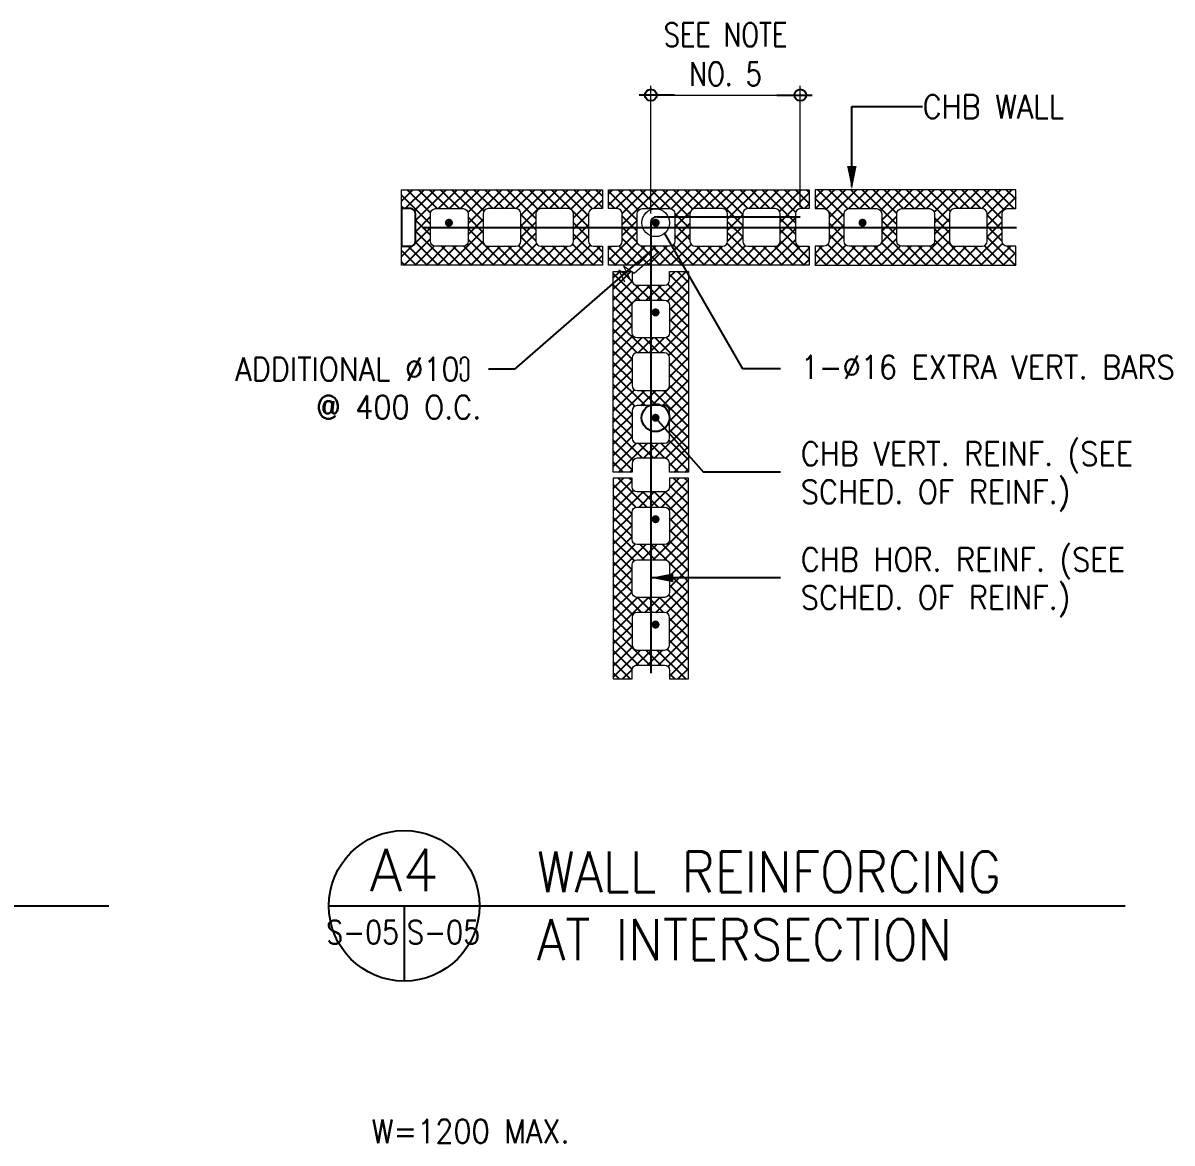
# Model space of a CAD drawing. Header units: millimetres. Extents: x 0 to 38473, y 0 to 21969.
# Drawn here: x 15321 to 20265, y 16462 to 21283 of the extents above; entities that cross this region are included whole.
import ezdxf
from ezdxf.enums import TextEntityAlignment as Align

# ---------------------------------------------------------------- set-up
doc = ezdxf.new("R2010")
doc.units = ezdxf.units.MM
for name, color, linetype, lineweight in [('2Y', 3, 'Continuous', 9), ('4C', 4, 'Continuous', 9), ('ST-DIM_E', 250, 'Continuous', 13)]:
    doc.layers.add(name, color=color, linetype=linetype, lineweight=lineweight)
for name, color, linetype in [('6M', 6, 'Continuous'), ('8G', 8, 'Continuous'), ('DIM', 8, 'Continuous'), ('SHE', 8, 'Continuous'), ('TG', 3, 'Continuous'), ('title', 3, 'Continuous')]:
    doc.layers.add(name, color=color, linetype=linetype)
doc.styles.add('100CL', font='romans.shx', dxfattribs={"height": 250})
doc.styles.add('175CL', font='ROMANS.shx', dxfattribs={"height": 0.45})
doc.styles.add('ROMANS', font='romans.shx', dxfattribs={"width": 0.8})
doc.dimstyles.new('DIM150', dxfattribs={"dimscale": 150, "dimtxt": 2.5, "dimasz": 2.5, "dimexe": 1, "dimexo": 1, "dimgap": 1, "dimtad": 1, "dimdec": 0, "dimzin": 0, "dimdsep": 46, "dimtxsty": 'ROMANS', "dimblk": 'DIM1', "dimcen": 1, "dimclrd": 8, "dimclre": 8, "dimclrt": 3, "dimadec": 0, "dimazin": 0, "dimtfac": 1, "dimtdec": 0, "dimtofl": 0, "dimtmove": 0, "dimatfit": 3, "dimfxl": 1, "dimtolj": 1, "dimtzin": 0, "dimarcsym": 0})

# ---------------------------------------------------------------- blocks, each defined once
blk = doc.blocks.new('*X14')
at = {"color": 0}
for p, q in [((34.424, 51.218), (34.604, 51.398)), ((34.424, 51.394), (34.428, 51.398)), ((34.884, 50.853), (34.424, 51.313)), ((34.481, 51.098), (34.781, 51.398)), ((34.885, 51.029), (34.515, 51.398)), ((34.627, 51.067), (34.958, 51.398)), ((34.644, 50.907), (35.135, 51.398)), ((34.992, 51.098), (34.692, 51.398)), ((35.169, 51.098), (34.869, 51.398)), ((35.011, 51.098), (35.311, 51.398)), ((35.346, 51.098), (35.046, 51.398)), ((35.188, 51.098), (35.488, 51.398)), ((35.724, 50.897), (35.222, 51.398)), ((35.365, 51.098), (35.665, 51.398)), ((35.736, 51.061), (35.399, 51.398)), ((35.481, 51.038), (35.842, 51.398)), ((35.484, 50.863), (36.019, 51.398)), ((35.876, 51.098), (35.576, 51.398)), ((36.053, 51.098), (35.753, 51.398)), ((35.895, 51.098), (36.195, 51.398)), ((36.23, 51.098), (35.93, 51.398)), ((36.072, 51.098), (36.372, 51.398)), ((36.564, 50.941), (36.106, 51.398)), ((36.249, 51.098), (36.549, 51.398)), ((36.598, 51.084), (36.283, 51.398)), ((36.324, 50.82), (36.902, 51.398)), ((36.324, 50.996), (36.726, 51.398)), ((36.76, 51.098), (36.46, 51.398)), ((36.937, 51.098), (36.637, 51.398)), ((36.779, 51.098), (37.079, 51.398)), ((37.124, 51.087), (36.813, 51.398)), ((36.956, 51.098), (37.256, 51.398)), ((37.404, 50.984), (36.99, 51.398)), ((37.123, 51.088), (37.433, 51.398)), ((37.164, 50.952), (37.61, 51.398)), ((37.468, 51.097), (37.167, 51.398)), ((37.624, 51.118), (37.344, 51.398)), ((37.624, 51.295), (37.521, 51.398)), ((37.72, 51.155), (37.963, 51.398)), ((37.72, 51.332), (37.786, 51.398)), ((38.18, 50.916), (37.72, 51.376)), ((37.84, 51.098), (38.14, 51.398)), ((38.2, 51.072), (37.874, 51.398)), ((37.94, 50.845), (38.493, 51.398)), ((37.94, 51.021), (38.317, 51.398)), ((38.351, 51.098), (38.051, 51.398)), ((38.528, 51.098), (38.228, 51.398)), ((38.37, 51.098), (38.67, 51.398)), ((38.705, 51.098), (38.404, 51.398)), ((38.547, 51.098), (38.847, 51.398)), ((39.02, 50.959), (38.581, 51.398)), ((38.721, 51.095), (39.024, 51.398)), ((39.066, 51.09), (38.758, 51.398)), ((38.78, 50.977), (39.201, 51.398)), ((39.235, 51.098), (38.935, 51.398)), ((39.073, 51.093), (39.377, 51.398)), ((39.411, 51.098), (39.111, 51.398)), ((39.254, 51.098), (39.554, 51.398)), ((39.86, 50.827), (39.288, 51.398)), ((39.431, 51.098), (39.731, 51.398)), ((39.86, 51.003), (39.465, 51.398)), ((39.59, 51.081), (39.908, 51.398)), ((39.62, 50.934), (40.084, 51.398)), ((39.942, 51.098), (39.642, 51.398)), ((40.119, 51.098), (39.819, 51.398)), ((39.961, 51.098), (40.261, 51.398)), ((40.295, 51.098), (39.995, 51.398)), ((40.138, 51.098), (40.438, 51.398)), ((40.7, 50.87), (40.172, 51.398)), ((40.315, 51.098), (40.615, 51.398)), ((40.704, 51.043), (40.349, 51.398)), ((40.45, 51.057), (40.792, 51.398)), ((40.46, 50.89), (40.92, 51.35)), ((40.826, 51.098), (40.526, 51.398)), ((40.92, 51.181), (40.702, 51.398)), ((40.92, 51.358), (40.879, 51.398)), ((41.016, 51.269), (41.145, 51.398)), ((41.022, 51.098), (41.322, 51.398)), ((41.476, 50.978), (41.056, 51.398)), ((41.191, 51.09), (41.499, 51.398)), ((41.535, 51.096), (41.233, 51.398)), ((41.236, 50.959), (41.675, 51.398)), ((41.71, 51.098), (41.41, 51.398)), ((41.552, 51.098), (41.852, 51.398)), ((41.886, 51.098), (41.586, 51.398)), ((41.729, 51.098), (42.029, 51.398)), ((42.316, 50.845), (41.763, 51.398)), ((41.906, 51.098), (42.206, 51.398)), ((42.316, 51.022), (41.94, 51.398)), ((42.056, 51.071), (42.383, 51.398)), ((42.076, 50.915), (42.559, 51.398)), ((42.417, 51.098), (42.117, 51.398)), ((42.593, 51.098), (42.293, 51.398)), ((42.436, 51.098), (42.736, 51.398)), ((42.77, 51.098), (42.47, 51.398)), ((42.613, 51.098), (42.913, 51.398)), ((43.156, 50.889), (42.647, 51.398)), ((42.79, 51.098), (43.09, 51.398)), ((43.166, 51.056), (42.824, 51.398)), ((42.912, 51.043), (43.266, 51.398)), ((42.916, 50.871), (43.443, 51.398)), ((43.301, 51.098), (43.001, 51.398)), ((43.477, 51.098), (43.177, 51.398)), ((43.32, 51.098), (43.62, 51.398)), ((43.654, 51.098), (43.354, 51.398)), ((43.497, 51.098), (43.797, 51.398)), ((43.996, 50.933), (43.531, 51.398)), ((43.674, 51.098), (43.974, 51.398)), ((44.026, 51.08), (43.708, 51.398)), ((43.756, 51.004), (44.15, 51.398)), ((43.756, 50.827), (44.216, 51.287)), ((44.184, 51.098), (43.884, 51.398)), ((44.216, 51.244), (44.061, 51.398)), ((34.462, 51.098), (34.424, 51.136)), ((37.486, 51.098), (37.624, 51.236)), ((37.821, 51.098), (37.72, 51.199)), ((40.845, 51.098), (40.92, 51.173)), ((41.185, 51.093), (41.016, 51.262)), ((44.204, 51.098), (44.216, 51.11)), ((34.644, 50.731), (34.884, 50.971)), ((34.884, 50.676), (34.644, 50.916)), ((35.724, 50.72), (35.484, 50.96)), ((35.484, 50.687), (35.724, 50.927)), ((36.564, 50.764), (36.324, 51.004)), ((37.404, 50.808), (37.153, 51.059)), ((37.164, 50.776), (37.404, 51.016)), ((38.18, 50.739), (37.94, 50.979)), ((38.78, 50.801), (39.025, 51.045)), ((39.02, 50.783), (38.78, 51.023)), ((39.62, 50.757), (39.86, 50.997)), ((40.46, 50.713), (40.7, 50.953)), ((40.7, 50.694), (40.46, 50.934)), ((41.476, 50.802), (41.231, 51.047)), ((41.236, 50.782), (41.476, 51.022)), ((42.076, 50.738), (42.316, 50.978)), ((43.156, 50.713), (42.916, 50.953)), ((42.916, 50.694), (43.156, 50.934)), ((43.996, 50.756), (43.756, 50.996)), ((34.638, 50.548), (34.884, 50.794)), ((35.185, 50.198), (34.644, 50.739)), ((35.172, 50.198), (35.724, 50.75)), ((36.069, 50.198), (35.484, 50.783)), ((36.324, 50.643), (36.564, 50.883)), ((36.564, 50.587), (36.324, 50.827)), ((37.404, 50.631), (37.164, 50.871)), ((37.164, 50.599), (37.404, 50.839)), ((37.72, 50.271), (38.18, 50.731)), ((37.94, 50.668), (38.18, 50.908)), ((38.182, 50.56), (37.94, 50.802)), ((38.78, 50.624), (39.02, 50.864)), ((39.02, 50.606), (38.78, 50.846)), ((39.86, 50.65), (39.62, 50.89)), ((39.62, 50.58), (39.86, 50.82)), ((40.122, 50.198), (40.7, 50.776)), ((40.92, 50.297), (40.46, 50.757)), ((41.476, 50.625), (41.236, 50.865)), ((41.236, 50.605), (41.476, 50.845)), ((42.073, 50.559), (42.316, 50.801)), ((42.316, 50.669), (42.076, 50.909)), ((42.61, 50.198), (42.076, 50.732)), ((42.597, 50.198), (43.156, 50.757)), ((43.493, 50.198), (42.916, 50.776)), ((43.756, 50.65), (43.996, 50.89)), ((43.996, 50.58), (43.756, 50.82)), ((34.465, 50.198), (34.884, 50.617)), ((35.008, 50.198), (34.643, 50.564)), ((35.349, 50.198), (35.724, 50.573)), ((35.892, 50.198), (35.484, 50.606)), ((36.056, 50.198), (36.564, 50.706)), ((36.776, 50.198), (36.324, 50.65)), ((36.94, 50.198), (37.404, 50.662)), ((37.624, 50.234), (37.164, 50.694)), ((37.824, 50.198), (38.183, 50.557)), ((38.367, 50.198), (37.94, 50.625)), ((38.531, 50.198), (39.02, 50.687)), ((39.251, 50.198), (38.78, 50.669)), ((39.415, 50.198), (39.86, 50.643)), ((39.958, 50.198), (39.612, 50.544)), ((40.135, 50.198), (39.62, 50.713)), ((40.299, 50.198), (40.7, 50.599)), ((40.842, 50.198), (40.46, 50.58)), ((41.016, 50.208), (41.476, 50.668)), ((41.726, 50.198), (41.236, 50.688)), ((41.89, 50.198), (42.316, 50.624)), ((42.433, 50.198), (42.073, 50.558)), ((42.774, 50.198), (43.156, 50.58)), ((43.317, 50.198), (42.916, 50.599)), ((43.481, 50.198), (43.996, 50.713)), ((43.657, 50.198), (44.003, 50.544)), ((44.201, 50.198), (43.756, 50.643)), ((34.424, 50.334), (34.594, 50.504)), ((34.655, 50.198), (34.424, 50.429)), ((34.831, 50.198), (34.531, 50.498)), ((34.642, 50.198), (34.944, 50.501)), ((34.819, 50.198), (35.119, 50.498)), ((34.995, 50.198), (35.295, 50.498)), ((35.362, 50.198), (35.062, 50.498)), ((35.539, 50.198), (35.239, 50.498)), ((35.715, 50.198), (35.415, 50.499)), ((35.526, 50.198), (35.826, 50.498)), ((35.702, 50.198), (36.002, 50.498)), ((35.879, 50.198), (36.179, 50.498)), ((36.246, 50.198), (35.946, 50.498)), ((36.422, 50.198), (36.122, 50.498)), ((36.233, 50.198), (36.574, 50.539)), ((36.599, 50.198), (36.287, 50.511)), ((36.41, 50.198), (36.71, 50.498)), ((36.586, 50.198), (36.886, 50.498)), ((36.953, 50.198), (36.653, 50.498)), ((36.763, 50.198), (37.063, 50.498)), ((37.13, 50.198), (36.83, 50.498)), ((37.306, 50.198), (37.006, 50.498)), ((37.117, 50.198), (37.434, 50.516)), ((37.483, 50.198), (37.149, 50.532)), ((37.293, 50.198), (37.593, 50.498)), ((37.624, 50.411), (37.537, 50.498)), ((37.72, 50.448), (37.77, 50.498)), ((38.013, 50.198), (37.72, 50.492)), ((38.19, 50.198), (37.886, 50.503)), ((38.001, 50.198), (38.301, 50.498)), ((38.177, 50.198), (38.477, 50.498)), ((38.544, 50.198), (38.242, 50.5)), ((38.354, 50.198), (38.654, 50.498)), ((38.721, 50.198), (38.421, 50.498)), ((38.897, 50.198), (38.597, 50.498)), ((38.708, 50.198), (39.038, 50.528)), ((39.074, 50.198), (38.753, 50.519)), ((38.884, 50.198), (39.184, 50.498)), ((39.061, 50.198), (39.361, 50.498)), ((39.428, 50.198), (39.128, 50.498)), ((39.238, 50.198), (39.538, 50.498)), ((39.604, 50.198), (39.304, 50.498)), ((39.781, 50.198), (39.481, 50.498)), ((39.592, 50.198), (39.901, 50.508)), ((39.768, 50.198), (40.068, 50.498)), ((39.945, 50.198), (40.245, 50.498)), ((40.311, 50.198), (40.011, 50.498)), ((40.488, 50.198), (40.188, 50.498)), ((40.665, 50.198), (40.365, 50.498)), ((40.475, 50.198), (40.776, 50.498)), ((40.652, 50.198), (40.92, 50.466)), ((40.92, 50.474), (40.895, 50.498)), ((41.016, 50.385), (41.129, 50.498)), ((41.195, 50.198), (41.016, 50.378)), ((41.372, 50.198), (41.072, 50.498)), ((41.183, 50.198), (41.503, 50.518)), ((41.549, 50.198), (41.219, 50.529)), ((41.359, 50.198), (41.659, 50.498)), ((41.536, 50.198), (41.836, 50.498)), ((41.902, 50.198), (41.602, 50.498)), ((41.713, 50.198), (42.015, 50.501)), ((42.079, 50.198), (41.779, 50.498)), ((42.256, 50.198), (41.956, 50.498)), ((42.066, 50.198), (42.371, 50.502)), ((42.243, 50.198), (42.543, 50.498)), ((42.42, 50.198), (42.72, 50.498)), ((42.786, 50.198), (42.486, 50.498)), ((42.963, 50.198), (42.663, 50.498)), ((43.14, 50.198), (42.84, 50.498)), ((42.95, 50.198), (43.25, 50.498)), ((43.127, 50.198), (43.427, 50.498)), ((43.304, 50.198), (43.604, 50.498)), ((43.67, 50.198), (43.37, 50.498)), ((43.847, 50.198), (43.547, 50.498)), ((44.024, 50.198), (43.714, 50.508)), ((43.834, 50.198), (44.134, 50.498)), ((44.011, 50.198), (44.216, 50.403)), ((44.216, 50.36), (44.077, 50.498)), ((34.478, 50.198), (34.424, 50.252)), ((37.47, 50.198), (37.624, 50.352)), ((37.837, 50.198), (37.72, 50.315)), ((40.829, 50.198), (40.92, 50.289)), ((41.019, 50.198), (41.016, 50.201)), ((44.188, 50.198), (44.216, 50.226)), ((37.796, 49.817), (38.077, 50.098)), ((37.796, 49.994), (37.901, 50.098)), ((38.22, 49.638), (37.796, 50.062)), ((38.099, 49.936), (37.937, 50.098)), ((38.501, 49.638), (38.961, 50.098)), ((38.696, 50.01), (38.784, 50.098)), ((38.996, 49.746), (38.696, 50.046)), ((38.996, 49.923), (38.821, 50.098)), ((37.796, 49.64), (38.098, 49.942)), ((38.1, 49.582), (37.796, 49.885)), ((37.796, 49.463), (38.211, 49.878)), ((38.138, 49.629), (38.388, 49.878)), ((38.397, 49.638), (38.153, 49.881)), ((38.324, 49.638), (38.564, 49.878)), ((38.573, 49.638), (38.333, 49.878)), ((38.996, 49.392), (38.51, 49.878)), ((38.663, 49.623), (38.996, 49.956)), ((38.996, 49.569), (38.668, 49.897)), ((38.096, 49.408), (37.796, 49.708)), ((38.696, 49.479), (38.996, 49.779)), ((37.796, 49.286), (38.105, 49.596)), ((38.096, 49.232), (37.796, 49.532)), ((38.696, 49.303), (38.996, 49.603)), ((38.996, 49.216), (38.696, 49.516)), ((37.796, 49.11), (38.096, 49.41)), ((38.353, 48.798), (37.796, 49.355)), ((38.696, 49.126), (38.996, 49.426)), ((38.996, 49.039), (38.696, 49.339)), ((37.796, 48.933), (38.096, 49.233)), ((38.176, 48.798), (37.796, 49.178)), ((38.545, 48.798), (38.996, 49.249)), ((38.996, 48.862), (38.696, 49.162)), ((37.796, 48.756), (38.111, 49.071)), ((37.796, 48.579), (38.255, 49.038)), ((38.096, 48.701), (37.796, 49.001)), ((38.192, 48.798), (38.432, 49.038)), ((38.53, 48.798), (38.29, 49.038)), ((38.368, 48.798), (38.608, 49.038)), ((38.996, 48.508), (38.466, 49.038)), ((38.996, 48.685), (38.64, 49.042)), ((38.684, 48.76), (38.996, 49.072)), ((38.696, 48.595), (38.996, 48.895)), ((38.096, 48.525), (37.796, 48.825)), ((38.696, 48.419), (38.996, 48.719)), ((37.796, 48.403), (38.096, 48.703)), ((38.096, 48.348), (37.796, 48.648)), ((38.412, 47.958), (38.996, 48.542)), ((38.996, 48.332), (38.696, 48.632)), ((37.796, 48.226), (38.096, 48.526)), ((38.309, 47.958), (37.796, 48.471)), ((37.796, 48.049), (38.096, 48.349)), ((38.589, 47.958), (38.996, 48.365)), ((38.996, 48.155), (38.696, 48.455)), ((38.14, 47.95), (37.796, 48.294)), ((37.796, 47.872), (38.134, 48.21)), ((37.796, 47.695), (38.299, 48.198)), ((38.235, 47.958), (38.475, 48.198)), ((38.486, 47.958), (38.246, 48.198)), ((38.996, 47.625), (38.422, 48.198)), ((38.996, 47.801), (38.599, 48.198)), ((38.695, 47.888), (38.996, 48.188)), ((38.996, 47.978), (38.696, 48.278)), ((38.096, 47.817), (37.796, 48.117)), ((38.696, 47.712), (38.996, 48.012)), ((38.096, 47.641), (37.796, 47.941)), ((37.796, 47.519), (38.096, 47.819)), ((38.696, 47.535), (38.996, 47.835)), ((38.096, 47.464), (37.796, 47.764)), ((37.796, 47.342), (38.096, 47.642)), ((38.456, 47.118), (38.996, 47.658)), ((38.996, 47.448), (38.696, 47.748)), ((38.265, 47.118), (37.796, 47.587)), ((37.796, 47.165), (38.096, 47.465)), ((38.631, 47.117), (38.996, 47.481)), ((38.996, 47.271), (38.696, 47.571)), ((38.116, 47.091), (37.796, 47.41)), ((37.796, 46.988), (38.166, 47.359)), ((37.883, 46.898), (38.343, 47.358)), ((38.442, 47.118), (38.202, 47.358)), ((38.279, 47.118), (38.519, 47.358)), ((38.619, 47.118), (38.379, 47.358)), ((38.996, 46.917), (38.555, 47.358)), ((38.996, 47.094), (38.688, 47.403)), ((38.696, 47.004), (38.996, 47.304)), ((38.096, 46.934), (37.796, 47.234)), ((38.766, 46.898), (38.996, 47.128)), ((37.955, 46.898), (37.796, 47.057)), ((38.059, 46.898), (38.096, 46.935)), ((38.839, 46.898), (38.696, 47.041)), ((38.943, 46.898), (38.996, 46.951)), ((37.796, 46.635), (37.963, 46.802)), ((37.796, 46.458), (38.096, 46.758)), ((38.159, 46.34), (37.796, 46.703)), ((38.334, 46.342), (37.874, 46.802)), ((38.096, 46.757), (38.051, 46.802)), ((38.564, 46.342), (38.996, 46.774)), ((38.695, 46.65), (38.847, 46.802)), ((38.996, 46.564), (38.758, 46.802)), ((38.996, 46.741), (38.935, 46.802)), ((37.796, 46.281), (38.12, 46.605)), ((37.796, 46.104), (38.274, 46.582)), ((38.096, 46.226), (37.796, 46.526)), ((38.21, 46.342), (38.45, 46.582)), ((38.511, 46.342), (38.271, 46.582)), ((38.387, 46.342), (38.628, 46.583)), ((38.996, 46.034), (38.447, 46.582)), ((38.996, 46.21), (38.624, 46.583)), ((38.69, 46.292), (38.996, 46.597)), ((38.996, 46.387), (38.696, 46.687)), ((38.096, 46.05), (37.796, 46.35)), ((38.696, 46.121), (38.996, 46.421)), ((37.796, 45.928), (38.096, 46.228)), ((38.096, 45.873), (37.796, 46.173)), ((38.696, 45.944), (38.996, 46.244)), ((38.996, 45.857), (38.696, 46.157)), ((37.796, 45.751), (38.096, 46.051)), ((38.29, 45.502), (37.796, 45.996)), ((38.431, 45.502), (38.996, 46.067)), ((38.996, 45.68), (38.696, 45.98)), ((37.796, 45.574), (38.096, 45.874)), ((38.129, 45.487), (37.796, 45.819)), ((38.608, 45.502), (38.996, 45.89)), ((38.996, 45.503), (38.694, 45.805)), ((37.796, 45.397), (38.146, 45.748)), ((37.796, 45.221), (38.318, 45.742)), ((38.096, 45.343), (37.796, 45.643)), ((38.467, 45.502), (38.227, 45.742)), ((38.254, 45.502), (38.494, 45.742)), ((38.652, 45.494), (38.404, 45.742)), ((38.996, 45.326), (38.58, 45.742)), ((38.696, 45.414), (38.996, 45.714)), ((38.096, 45.166), (37.796, 45.466)), ((38.996, 45.15), (38.687, 45.458)), ((38.696, 45.237), (38.996, 45.537)), ((37.796, 45.044), (38.096, 45.344)), ((38.096, 44.989), (37.796, 45.289)), ((38.696, 45.06), (38.996, 45.36)), ((38.996, 44.973), (38.696, 45.273)), ((37.796, 44.867), (38.096, 45.167)), ((38.246, 44.662), (37.796, 45.112)), ((38.475, 44.662), (38.996, 45.183)), ((38.996, 44.796), (38.696, 45.096)), ((37.796, 44.69), (38.096, 44.99)), ((38.108, 44.624), (37.796, 44.936)), ((37.796, 44.514), (38.185, 44.902)), ((37.796, 44.337), (38.361, 44.902)), ((38.423, 44.662), (38.183, 44.902)), ((38.298, 44.662), (38.538, 44.902)), ((38.6, 44.662), (38.36, 44.902)), ((38.996, 44.443), (38.536, 44.902)), ((38.646, 44.656), (38.996, 45.006)), ((38.996, 44.619), (38.681, 44.935)), ((38.096, 44.459), (37.796, 44.759)), ((38.696, 44.53), (38.996, 44.83)), ((38.096, 44.282), (37.796, 44.582)), ((38.696, 44.353), (38.996, 44.653)), ((38.996, 44.266), (38.696, 44.566)), ((37.796, 44.16), (38.096, 44.46)), ((38.379, 43.822), (37.796, 44.405)), ((38.696, 44.176), (38.996, 44.476)), ((38.996, 44.089), (38.696, 44.389)), ((37.796, 43.983), (38.096, 44.283)), ((38.202, 43.822), (37.796, 44.228)), ((38.519, 43.822), (38.996, 44.299)), ((38.996, 43.912), (38.696, 44.212)), ((37.796, 43.806), (38.102, 44.112)), ((37.796, 43.63), (38.229, 44.062)), ((38.096, 43.751), (37.796, 44.052)), ((38.164, 43.821), (38.405, 44.062)), ((38.556, 43.822), (38.316, 44.062)), ((38.342, 43.822), (38.582, 44.062)), ((38.953, 43.602), (38.493, 44.062)), ((38.996, 43.736), (38.658, 44.074)), ((38.672, 43.799), (38.996, 44.123)), ((38.069, 43.602), (37.796, 43.875)), ((38.696, 43.646), (38.996, 43.946)), ((38.829, 43.602), (38.996, 43.769)), ((37.892, 43.602), (37.796, 43.698)), ((37.945, 43.602), (38.097, 43.754)), ((38.776, 43.602), (38.696, 43.682))]:
    blk.add_line(p, q, dxfattribs=at)
blk = doc.blocks.new('DIMBLK1')
at = {"layer": '2Y'}
blk.add_lwpolyline([(-5.5, 0), (5.5, 0), (5.5, -2), (-4.5, -2), (-5.5, 2), (-6.5, -2), (-7.5, 2), (-8.5, -2)], dxfattribs=at)
blk = doc.blocks.new('DIMBLK')
at = {"layer": '2Y'}
blk.add_lwpolyline([(-5, 0, 2, 0, 0), (0, 0, 0, 0, 0)], format="xyseb", dxfattribs=at)
blk = doc.blocks.new('DIM1')
at = {"color": 0}
blk.add_line((-1, 0), (0.5, 0), dxfattribs=at)
at = {"color": 3}
blk.add_circle((0, 0), 0.25, dxfattribs=at)
blk = doc.blocks.new('*D61')
at = {"layer": 'Defpoints', "color": 0, "transparency": 16777216}
for p in [(423792, 4139), (423792, 2201), (421410, 2101)]:
    blk.add_point(p, dxfattribs=at)
at = {"layer": 'DIM', "color": 8, "lineweight": -2, "transparency": 16777216}
for p, q in [((421410, 2251), (421410, 4289)), ((423792, 2351), (423792, 4289)), ((421785, 4139), (423417, 4139))]:
    blk.add_line(p, q, dxfattribs=at)
at = {"layer": 'DIM', "color": 8, "lineweight": -2, "transparency": 16777216, "xscale": 375, "yscale": 375, "zscale": 375, "rotation": 180}
blk.add_blockref('DIM1', (421410, 4139), dxfattribs=at)
at = {"layer": 'DIM', "color": 8, "lineweight": -2, "transparency": 16777216, "xscale": 375, "yscale": 375, "zscale": 375}
blk.add_blockref('DIM1', (423792, 4139), dxfattribs=at)
at = {"layer": 'DIM', "color": 3, "transparency": 16777216, "insert": (422601, 4789), "char_height": 375, "attachment_point": 5, "style": 'ROMANS'}
blk.add_mtext('\\A1;SEE NOTE\\PNO. 5', dxfattribs=at)
blk = doc.blocks.new('A$C6C0B0B06')
at = {"layer": 'title', "color": 2}
for p, q in [((0, 0), (16, 0)), ((8, 0), (8, -8))]:
    blk.add_line(p, q, dxfattribs=at)
blk.add_circle((8, 0), 8, dxfattribs=at)
at = {"layer": 'title', "color": 5, "style": 'ROMANS'}
blk.add_attdef('A', text='', height=4.5, dxfattribs=at).set_placement((8, 3.8), align=Align.MIDDLE)
at = {"layer": 'title', "color": 2, "style": 'ROMANS'}
for width, p, p2 in [(1.138397, (-0.28, -4.05), (7.44, -4.05)), (1.147089, (8.29, -4.05), (16.07, -4.05))]:
    blk.add_attdef('S-1', text='', height=2.5, dxfattribs=dict(at, width=width)).set_placement(p, p2, align=Align.FIT)
blk = doc.blocks.new('A$Cf5b5c68e')
at = {"layer": '2Y', "color": 2}
for points in [[(7172.973, 42784.45), (7032.973, 42784.45, 0.414213562), (6952.973, 42704.45), (6952.973, 42264.45, 0.414213562), (7032.973, 42184.45), (7172.973, 42184.45), (7172.973, 41884.45), (3972.973, 41884.45), (3972.973, 42184.45), (4112.973, 42184.45, 0.414213562), (4192.973, 42264.45), (4192.973, 42704.45, 0.414213562), (4112.973, 42784.45), (3972.973, 42784.45), (3972.973, 43084.45), (7172.973, 43084.45)], [(10468.973, 42784.45), (10328.973, 42784.45, 0.414213562), (10248.973, 42704.45), (10248.973, 42264.45, 0.414213562), (10328.973, 42184.45), (10468.973, 42184.45), (10468.973, 41884.45), (7268.973, 41884.45), (7268.973, 42184.45), (7408.973, 42184.45, 0.414213562), (7488.973, 42264.45), (7488.973, 42704.45, 0.414213562), (7408.973, 42784.45), (7268.973, 42784.45), (7268.973, 43084.45), (10468.973, 43084.45)], [(10564.973, 42784.45), (10704.973, 42784.45, -0.414213562), (10784.973, 42704.45), (10784.973, 42264.45, -0.414213562), (10704.973, 42184.45), (10564.973, 42184.45), (10564.973, 41884.45), (13764.973, 41884.45), (13764.973, 42184.45), (13624.973, 42184.45, -0.414213562), (13544.973, 42264.45), (13544.973, 42704.45, -0.414213562), (13624.973, 42784.45), (13764.973, 42784.45), (13764.973, 43084.45), (10564.973, 43084.45)], [(4512.973, 42784.45), (4952.973, 42784.45, -0.414213562), (5032.973, 42704.45), (5032.973, 42264.45, -0.414213562), (4952.973, 42184.45), (4512.973, 42184.45, -0.414213562), (4432.973, 42264.45), (4432.973, 42704.45, -0.414213562), (4512.973, 42784.45)], [(5792.973, 42784.45), (5352.973, 42784.45, 0.414213562), (5272.973, 42704.45), (5272.973, 42264.45, 0.414213562), (5352.973, 42184.45), (5792.973, 42184.45, 0.414213562), (5872.973, 42264.45), (5872.973, 42704.45, 0.414213562), (5792.973, 42784.45)], [(6632.973, 42784.45), (6192.973, 42784.45, 0.414213562), (6112.973, 42704.45), (6112.973, 42264.45, 0.414213562), (6192.973, 42184.45), (6632.973, 42184.45, 0.414213562), (6712.973, 42264.45), (6712.973, 42704.45, 0.414213562), (6632.973, 42784.45)], [(7808.973, 42784.45), (8248.973, 42784.45, -0.414213562), (8328.973, 42704.45), (8328.973, 42264.45, -0.414213562), (8248.973, 42184.45), (7808.973, 42184.45, -0.414213562), (7728.973, 42264.45), (7728.973, 42704.45, -0.414213562), (7808.973, 42784.45)], [(9088.973, 42784.45), (8648.973, 42784.45, 0.414213562), (8568.973, 42704.45), (8568.973, 42264.45, 0.414213562), (8648.973, 42184.45), (9088.973, 42184.45, 0.414213562), (9168.973, 42264.45), (9168.973, 42704.45, 0.414213562), (9088.973, 42784.45)], [(9928.973, 42784.45), (9488.973, 42784.45, 0.414213562), (9408.973, 42704.45), (9408.973, 42264.45, 0.414213562), (9488.973, 42184.45), (9928.973, 42184.45, 0.414213562), (10008.973, 42264.45), (10008.973, 42704.45, 0.414213562), (9928.973, 42784.45)], [(11104.973, 42784.45), (11544.973, 42784.45, -0.414213562), (11624.973, 42704.45), (11624.973, 42264.45, -0.414213562), (11544.973, 42184.45), (11104.973, 42184.45, -0.414213562), (11024.973, 42264.45), (11024.973, 42704.45, -0.414213562), (11104.973, 42784.45)], [(11944.973, 42784.45), (12384.973, 42784.45, -0.414213562), (12464.973, 42704.45), (12464.973, 42264.45, -0.414213562), (12384.973, 42184.45), (11944.973, 42184.45, -0.414213562), (11864.973, 42264.45), (11864.973, 42704.45, -0.414213562), (11944.973, 42784.45)], [(13224.973, 42784.45), (12784.973, 42784.45, 0.414213562), (12704.973, 42704.45), (12704.973, 42264.45, 0.414213562), (12784.973, 42184.45), (13224.973, 42184.45, 0.414213562), (13304.973, 42264.45), (13304.973, 42704.45, 0.414213562), (13224.973, 42784.45)], [(8245.095, 38584.45), (8245.095, 38724.45, 0.414213562), (8165.095, 38804.45), (7725.095, 38804.45, 0.414213562), (7645.095, 38724.45), (7645.095, 38584.45), (7345.095, 38584.45), (7345.095, 41784.45), (7645.095, 41784.45), (7645.095, 41644.45, 0.414213562), (7725.095, 41564.45), (8165.095, 41564.45, 0.414213562), (8245.095, 41644.45), (8245.095, 41784.45), (8545.095, 41784.45), (8545.095, 38584.45)], [(8245.095, 41244.45), (8245.095, 40804.45, -0.414213562), (8165.095, 40724.45), (7725.095, 40724.45, -0.414213562), (7645.095, 40804.45), (7645.095, 41244.45, -0.414213562), (7725.095, 41324.45), (8165.095, 41324.45, -0.414213562), (8245.095, 41244.45)], [(8245.095, 39964.45), (8245.095, 40404.45, 0.414213562), (8165.095, 40484.45), (7725.095, 40484.45, 0.414213562), (7645.095, 40404.45), (7645.095, 39964.45, 0.414213562), (7725.095, 39884.45), (8165.095, 39884.45, 0.414213562), (8245.095, 39964.45)], [(8245.095, 39124.45), (8245.095, 39564.45, 0.414213562), (8165.095, 39644.45), (7725.095, 39644.45, 0.414213562), (7645.095, 39564.45), (7645.095, 39124.45, 0.414213562), (7725.095, 39044.45), (8165.095, 39044.45, 0.414213562), (8245.095, 39124.45)], [(8245.095, 38488.45), (8245.095, 38348.45, -0.414213562), (8165.095, 38268.45), (7725.095, 38268.45, -0.414213562), (7645.095, 38348.45), (7645.095, 38488.45), (7345.095, 38488.45), (7345.095, 35288.45), (7645.095, 35288.45), (7645.095, 35428.45, -0.414213562), (7725.095, 35508.45), (8165.095, 35508.45, -0.414213562), (8245.095, 35428.45), (8245.095, 35288.45), (8545.095, 35288.45), (8545.095, 38488.45)], [(8245.095, 37948.45), (8245.095, 37508.45, -0.414213562), (8165.095, 37428.45), (7725.095, 37428.45, -0.414213562), (7645.095, 37508.45), (7645.095, 37948.45, -0.414213562), (7725.095, 38028.45), (8165.095, 38028.45, -0.414213562), (8245.095, 37948.45)], [(8245.095, 37108.45), (8245.095, 36668.45, -0.414213562), (8165.095, 36588.45), (7725.095, 36588.45, -0.414213562), (7645.095, 36668.45), (7645.095, 37108.45, -0.414213562), (7725.095, 37188.45), (8165.095, 37188.45, -0.414213562), (8245.095, 37108.45)], [(8245.095, 35828.45), (8245.095, 36268.45, 0.414213562), (8165.095, 36348.45), (7725.095, 36348.45, 0.414213562), (7645.095, 36268.45), (7645.095, 35828.45, 0.414213562), (7725.095, 35748.45), (8165.095, 35748.45, 0.414213562), (8245.095, 35828.45)]]:
    blk.add_lwpolyline(points, format="xyb", close=True, dxfattribs=at)
blk.add_circle((8023.008, 42559.44), 220.991, dxfattribs=at)
at = {"layer": '4C', "color": 4, "const_width": 64}
for points in [[(4695.008, 42559.44, 1), (4759.008, 42559.44, 1)], [(7991.008, 42559.44, 1), (8055.008, 42559.44, 1)], [(11287.008, 42559.44, 1), (11351.008, 42559.44, 1)], [(8020.084, 41162.415, 1), (8020.084, 41098.415, 1)], [(8020.084, 39482.415, 1), (8020.084, 39418.415, 1)], [(8020.084, 37866.415, 1), (8020.084, 37802.415, 1)], [(8020.084, 36186.415, 1), (8020.084, 36122.415, 1)]]:
    blk.add_lwpolyline(points, format="xyb", close=True, dxfattribs=at)
at = {"layer": '6M'}
for p, q in [((7945.095, 42556.445), (7945.095, 35382.182)), ((8045.095, 42656.445), (10327.142, 42656.445)), ((4307.713, 42484.45), (13771.24, 42484.45))]:
    blk.add_line(p, q, dxfattribs=at)
blk.add_arc((8045.095, 42556.445), 100, 90, 180, dxfattribs=at)
at = {"layer": '8G'}
for p, q in [((11148.898, 44410.38), (12276.841, 44410.38)), ((11148.898, 43138.411), (11148.898, 44410.38)), ((8161.165, 42386.959), (9408.112, 40231.215)), ((7744.147, 41940.491), (5771.982, 40226.334)), ((5771.982, 40226.334), (5359.463, 40226.334)), ((10012.135, 40231.215), (9408.112, 40231.215)), ((8020.084, 39450.415), (8785.175, 38585.915)), ((10012.135, 38585.915), (8785.175, 38585.915)), ((10012.135, 36899.387), (7945.095, 36899.387))]:
    blk.add_line(p, q, dxfattribs=at)
at = {"layer": '8G', "color": 2}
blk.add_lwpolyline([(8304.958, 36899.387, 143.945, 0, 0), (7945.095, 36899.387, 0, 0, 0)], format="xyseb", dxfattribs=at)
at = {"layer": '8G'}
blk.add_circle((8020.084, 39450.415), 220.991, dxfattribs=at)
at = {"layer": 'TG'}
for p, q in [((4112.973, 42784.45), (3972.973, 42784.45)), ((4192.973, 42264.45), (4192.973, 42704.45)), ((3972.973, 42184.45), (4112.973, 42184.45))]:
    blk.add_line(p, q, dxfattribs=at)
blk.add_lwpolyline([(3972.973, 42184.45), (4112.973, 42184.45, 0.414213562), (4192.973, 42264.45), (4192.973, 42704.45, 0.414213562), (4112.973, 42784.45), (3972.973, 42784.45)], format="xyb", close=True, dxfattribs=at)
blk.add_lwpolyline([(4910.849, 40157.394), (4910.849, 40099.474, 0.414213562), (4970.849, 40039.474), (4977.37, 40039.474, 0.414213562), (5037.37, 40099.474), (5037.37, 40355.45, 0.414213562), (4977.37, 40415.45), (4970.849, 40415.45, 0.414213562), (4910.849, 40355.45), (4910.849, 40307.784)], format="xyb", dxfattribs=at)
for centre, start, end in [((4112.973, 42704.45), 0, 90), ((4112.973, 42264.45), 270, 0)]:
    blk.add_arc(centre, 80, start, end, dxfattribs=at)
at = {"layer": 'title', "color": 2}
for p, q in [((-17426.812, 31671.323), (-692.939, 31671.323)), ((2814.405, 31671.323), (15507.455, 31671.323))]:
    blk.add_line(p, q, dxfattribs=at)
at = {"layer": '8G'}
for name, p, xscale, yscale, zscale, rotation in [('DIMBLK', (11148.898, 43088.411), 75, 75, 75, 270), ('DIMBLK1', (7781.884, 41973.291), 50.00000000001612, 50.00000000001612, 50.00000000001612, 40.9963646735834)]:
    blk.add_blockref(name, p, dxfattribs=dict(at, xscale=xscale, yscale=yscale, zscale=zscale, rotation=rotation))
at = {"layer": 'SHE', "xscale": 1000, "yscale": 1000, "zscale": 1000}
blk.add_blockref('*X14', (-30450.892, -8313.721), dxfattribs=at)
at = {"layer": 'title'}
ref = blk.add_blockref('A$C6C0B0B06', (2814.405, 31671.323), dxfattribs=dict(at, xscale=150, yscale=150, zscale=150))
ref.add_attrib('A', 'A4', dxfattribs={"color": 5, "height": 675, "style": 'ROMANS'}).set_placement((4014.405, 32241.878), align=Align.MIDDLE)
ref.add_attrib('S-1', 'S-05', dxfattribs={"color": 2, "height": 375, "style": 'ROMANS', "width": 0.78179}).set_placement((2772.07, 31064.234), (3930.795, 31064.234), align=Align.FIT)
ref.add_attrib('S-1', 'S-05', dxfattribs={"color": 2, "height": 375, "style": 'ROMANS', "width": 0.78776}).set_placement((4057.599, 31064.234), (5225.172, 31064.234), align=Align.FIT)
at = {"layer": 'TG', "linetype": 'Continuous', "style": '100CL', "width": 0.9}
blk.add_text('CHB WALL', height=375, dxfattribs=at).set_placement((12276.841, 44410.38), align=Align.MIDDLE_LEFT)
for s, p in [('ADDITIONAL %%C10  ', (5359.463, 40226.334)), ('@ 400 O.C.', (5244.292, 39619.191))]:
    blk.add_text(s, height=375, dxfattribs=at).set_placement(p, align=Align.MIDDLE_RIGHT)
for s, p in [('1-%%C16 EXTRA VERT. BARS', (10335.756, 40070.412)), ('CHB VERT. REINF. (SEE', (10335.756, 38690.441)), ('SCHED. OF REINF.)', (10335.756, 38083.299)), ('CHB HOR. REINF. (SEE', (10335.756, 37004.547)), ('SCHED. OF REINF.)', (10335.756, 36397.404))]:
    blk.add_text(s, height=375, dxfattribs=at).set_placement(p)
blk.add_text('W=1200 MAX.', height=375, dxfattribs=at).set_placement((5073.949, 28077.079), align=Align.MIDDLE)
at = {"layer": 'title', "color": 6, "linetype": 'Continuous', "style": '175CL', "width": 0.9}
for s, p in [('WALL REINFORCING', (6130.173, 31885.99)), ('AT INTERSECTION', (6130.173, 30806.657))]:
    blk.add_text(s, height=650, dxfattribs=at).set_placement(p)
at = {"layer": 'DIM'}
dim = blk.add_linear_dim(base=(10327.142, 44594.263), p1=(7945.095, 42556.445), p2=(10327.142, 42656.445), text='SEE NOTE\\PNO. 5', dimstyle='DIM150', dxfattribs=at)
dim.commit()
dim.dimension.update_dxf_attribs({"geometry": '*D61', "text_midpoint": (9136.118, 44594.263), "dimtype": 128, "insert": (-413464.749, 40455.382)})

msp = doc.modelspace()

# ---------------------------------------------------------------- block references
at = {"layer": 'ST-DIM_E', "xscale": 0.2700000000000001, "yscale": 0.2700000000000001, "zscale": 0.2700000000000001}
msp.add_blockref('A$Cf5b5c68e', (15877.2, 8931.9), dxfattribs=at)

doc.saveas('drawing.dxf')
